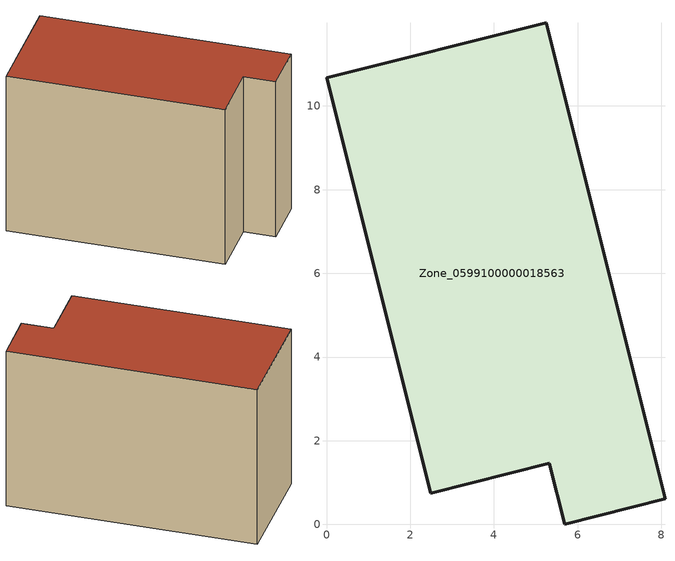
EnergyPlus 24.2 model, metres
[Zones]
Zone_0599100000018563
 floor ground (C_G): 5.32,1.46 2.49,0.75 0,10.67 5.25,11.99 8.09,0.61 5.69,0 z0
 wall outside (C_F): 5.25,11.99 0,10.67 2.49,0.75 5.32,1.46 5.69,0 8.09,0.61 5.25,11.99 z0:8.12
 roof outside (C_R): 5.69,0 8.09,0.61 5.25,11.99 0,10.67 2.49,0.75 5.32,1.46 z8.12
[BUILDING]
Pand.0599100000018563: North Axis=0; Terrain=City; Loads Convergence Tolerance Value=0.04; Temperature Convergence Tolerance Value=0.4; Solar Distribution=FullExterior; Maximum Number of Warmup Days=25; Minimum Number of Warmup Days=1
[Site:Location]
Rotterdam.The.Hague.AP_ZH_NLD Design_Conditions: Latitude=51.96; Longitude=4.45; Time Zone=1; Elevation=-4.5
[SITE:GROUNDTEMPERATURE:BUILDINGSURFACE]
18, 18, 18, 18, 18, 18, 18, 18, 18, 18, 18, 18
[MATERIAL] Thermal Absorptance=0.9; Solar Absorptance=0.7; Visible Absorptance=0.7
Name | Roughness | Thickness | Conductivity | Density | Specific Heat
G.TI.1975-1991 | MediumSmooth | 0.15 | 0.288461 | 540 | 1210
F.TI.1975-1991 | Rough | 0.3 | 0.230769 | 1920 | 840
R.TI.1975-1991 | MediumRough | 0.2 | 0.153846 | 1500 | 1000
[CONSTRUCTION]
C_G: G.TI.1975-1991
C_F: F.TI.1975-1991
C_R: R.TI.1975-1991
[ZONE]
Zone_0599100000018563: Type=1; Multiplier=1; Ceiling Height=Autocalculate; Volume=Autocalculate; Floor Area=autocalculate; Part of Total Floor Area=Yes
[ZONEINFILTRATION:DESIGNFLOWRATE]
Infil_Zone_0599100000018563: Zone or ZoneList or Space or SpaceList=Zone_0599100000018563; Schedule=AlwaysOn; Design Flow Rate Calculation Method=Flow/Area; Flow Rate per Floor Area=0.003; Constant Term Coefficient=1; Temperature Term Coefficient=0; Velocity Term Coefficient=0; Velocity Squared Term Coefficient=0
[HVACTEMPLATE:ZONE:IDEALLOADSAIRSYSTEM]
Zone_0599100000018563: Maximum Heating Supply Air Temperature=50; Minimum Cooling Supply Air Temperature=13; Maximum Heating Supply Air Humidity Ratio=0.0156; Minimum Cooling Supply Air Humidity Ratio=0.0077; Heating Limit=NoLimit; Cooling Limit=NoLimit; Dehumidification Control Type=ConstantSensibleHeatRatio; Cooling Sensible Heat Ratio=0.7; Dehumidification Setpoint=60; Humidification Control Type=None; Humidification Setpoint=30; Outdoor Air Method=None; Outdoor Air Flow Rate per Person=0.00944; Outdoor Air Flow Rate per Zone Floor Area=0; Outdoor Air Flow Rate per Zone=0; Demand Controlled Ventilation Type=None; Outdoor Air Economizer Type=NoEconomizer; Heat Recovery Type=None; Sensible Heat Recovery Effectiveness=0.7; Latent Heat Recovery Effectiveness=0.65
[ZONECONTROL:THERMOSTAT]
ThermostatControl_Zone_0599100000018563: Zone or ZoneList=Zone_0599100000018563; Control Type Schedule=DualSetpointControlType; Control 1=Thermostat_Zone_0599100000018563; Temperature Difference Between Cutout And Setpoint=0
[THERMOSTATSETPOINT:DUALSETPOINT]
Thermostat_Zone_0599100000018563: Heating Setpoint Temperature Schedule=HeatingSetpoint_Zone_0599100000018563; Cooling Setpoint Temperature Schedule=CoolingSetpoint_Zone_0599100000018563
[SCHEDULE:COMPACT]
HeatingSetpoint_Zone_0599100000018563: Through: 12/31, For: AllDays, Until: 24:00, 21
CoolingSetpoint_Zone_0599100000018563: Through: 12/31, For: AllDays, Until: 24:00, 24
DualSetpointControlType: Through: 12/31, For: AllDays, Until: 24:00, 4
AlwaysOn: Through: 12/31, For: AllDays, Until: 24:00, 1
